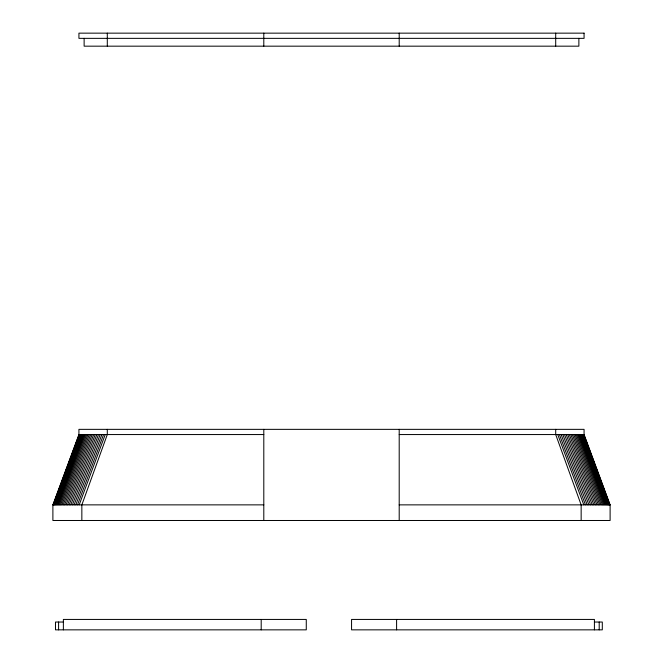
<?xml version="1.0" encoding="UTF-8"?>
<svg xmlns="http://www.w3.org/2000/svg" width="663" height="663" viewBox="0 0 663 663"><rect width="100%" height="100%" fill="white"/><g stroke="black" fill="none" stroke-linecap="round" stroke-linejoin="round"><path stroke-width="0.99" d="M52.891 504.866L78.93 434.555L78.93 429.351L584.07 429.351L584.07 434.555L610.109 504.866L610.109 520.488L52.891 520.488L52.891 504.866L263.799 504.866M53.098 504.866L79.137 434.555M53.388 504.866L79.427 434.555M53.778 504.866L79.817 434.555M54.283 504.866L80.322 434.555M54.888 504.866L80.927 434.555M55.609 504.866L81.648 434.555M56.421 504.866L82.461 434.555M57.333 504.866L83.372 434.555M58.336 504.866L84.375 434.555M59.438 504.866L85.469 434.555M60.615 504.866L86.654 434.555M61.874 504.866L87.914 434.555M63.209 504.866L89.248 434.555M64.609 504.866L90.649 434.555M66.076 504.866L92.116 434.555M67.593 504.866L93.632 434.555M69.167 504.866L95.207 434.555M70.775 504.866L96.815 434.555M72.424 504.866L98.464 434.555M74.107 504.866L100.146 434.555M75.806 504.866L101.845 434.555M77.521 504.866L103.561 434.555M79.195 504.866L105.235 434.555M78.93 434.555L263.799 434.555M399.201 434.555L584.07 434.555M399.201 504.866L610.109 504.866M63.375 622.035L55.485 622.035L55.485 629.85L306.273 629.85L306.273 619.433L63.375 619.433L63.375 629.85M594.413 622.035L602.302 622.035L602.302 629.85L351.564 629.85L351.564 619.433L594.413 619.433L594.413 629.85M583.863 434.555L609.902 504.866M583.573 434.555L609.612 504.866M583.183 434.555L609.222 504.866M582.678 434.555L608.717 504.866M582.073 434.555L608.112 504.866M581.352 434.555L607.391 504.866M580.539 434.555L606.579 504.866M579.628 434.555L605.667 504.866M578.625 434.555L604.664 504.866M577.531 434.555L603.562 504.866M576.346 434.555L602.385 504.866M575.086 434.555L601.126 504.866M573.752 434.555L599.791 504.866M572.351 434.555L598.391 504.866M570.884 434.555L596.924 504.866M569.368 434.555L595.407 504.866M567.793 434.555L593.833 504.866M566.185 434.555L592.225 504.866M564.536 434.555L590.576 504.866M562.854 434.555L588.893 504.866M561.155 434.555L587.194 504.866M559.439 434.555L585.479 504.866M557.765 434.555L583.805 504.866M599.203 622.035L599.203 629.85M581.153 520.488L581.153 504.866L555.702 434.555L555.702 429.351M578.874 38.355L578.874 46.17L84.126 46.17L84.126 38.355M555.702 33.15L555.702 46.17M399.201 33.15L399.201 46.17M399.201 429.351L399.201 520.488M396.598 619.433L396.598 629.85M263.799 33.15L263.799 46.17M263.799 429.351L263.799 520.488M261.197 619.433L261.197 629.85M107.298 33.15L107.298 46.17M107.298 429.351L107.298 434.555L81.847 504.866L81.847 520.488M58.593 622.035L58.593 629.85M584.07 33.15L78.93 33.15L78.93 38.355L584.07 38.355L584.07 33.15"/></g></svg>
